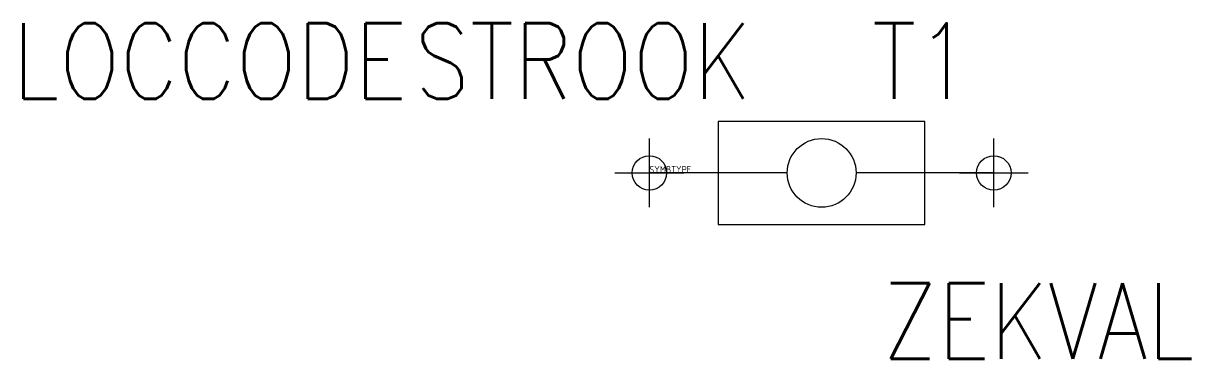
# Model space of a CAD drawing. Extents: x 231.8 to 265.7, y 92.6 to 102.4.
import ezdxf
from ezdxf.enums import TextEntityAlignment as Align

# ---------------------------------------------------------------- set-up
doc = ezdxf.new("R2010")
doc.units = 0
doc.header["$LTSCALE"] = 0.2
doc.header["$MEASUREMENT"] = 0
doc.header["$PDMODE"] = 34
doc.header["$PDSIZE"] = -2
doc.linetypes.add('DASHED', pattern=[18.75, 12.5, -6.25])
doc.layers.get('0').update_dxf_attribs({"linetype": 'CONTINUOUS'})
for name, color, linetype in [('1', 7, 'CONTINUOUS'), ('10', 1, 'DASHED'), ('12', 2, 'DASHED'), ('C', 7, 'CONTINUOUS')]:
    doc.layers.add(name, color=color, linetype=linetype)
doc.styles.add('ROMANS', font='ROMANS', dxfattribs={"width": 0.85})
doc.styles.get("Standard").update_dxf_attribs({"font": 'ISO'})

msp = doc.modelspace()

# ---------------------------------------------------------------- linework, layer by layer
at = {"layer": '1'}
for p, q in [((258, 99.5), (252, 99.5)), ((252, 99.5), (252, 96.5)), ((258, 96.5), (258, 99.5)), ((254, 98), (250, 98)), ((260, 98), (256, 98)), ((252, 96.5), (258, 96.5))]:
    msp.add_line(p, q, dxfattribs=at)
msp.add_circle((255, 98), 1, dxfattribs=at)
at = {"layer": 'C', "color": 1, "linetype": 'CONTINUOUS'}
msp.add_point((250, 98), dxfattribs=at)
at = {"layer": 'C', "color": 2, "linetype": 'CONTINUOUS'}
msp.add_point((260, 98), dxfattribs=at)

# ---------------------------------------------------------------- texts
at = {"flags": 1}
msp.add_attdef('SYMBTYPE', (250, 98), 'KL', height=0.2, dxfattribs=at)
at = {"layer": '1', "style": 'ROMANS', "width": 0.85}
msp.add_attdef('ZEKVAL', (256.768, 92.596), '', height=2.2, dxfattribs=at)
at = {"layer": '10', "style": 'ROMANS', "width": 0.85}
msp.add_attdef('T1', (256.466, 100.151), '', height=2.2, dxfattribs=at)
at = {"layer": '12', "style": 'ROMANS', "width": 0.85}
for tag, p in [('LOCCODE', (242.963, 100.151)), ('STROOK', (252.963, 100.151))]:
    msp.add_attdef(tag, text='', height=2.2, dxfattribs=at).set_placement(p, align=Align.RIGHT)

doc.saveas('drawing.dxf')
